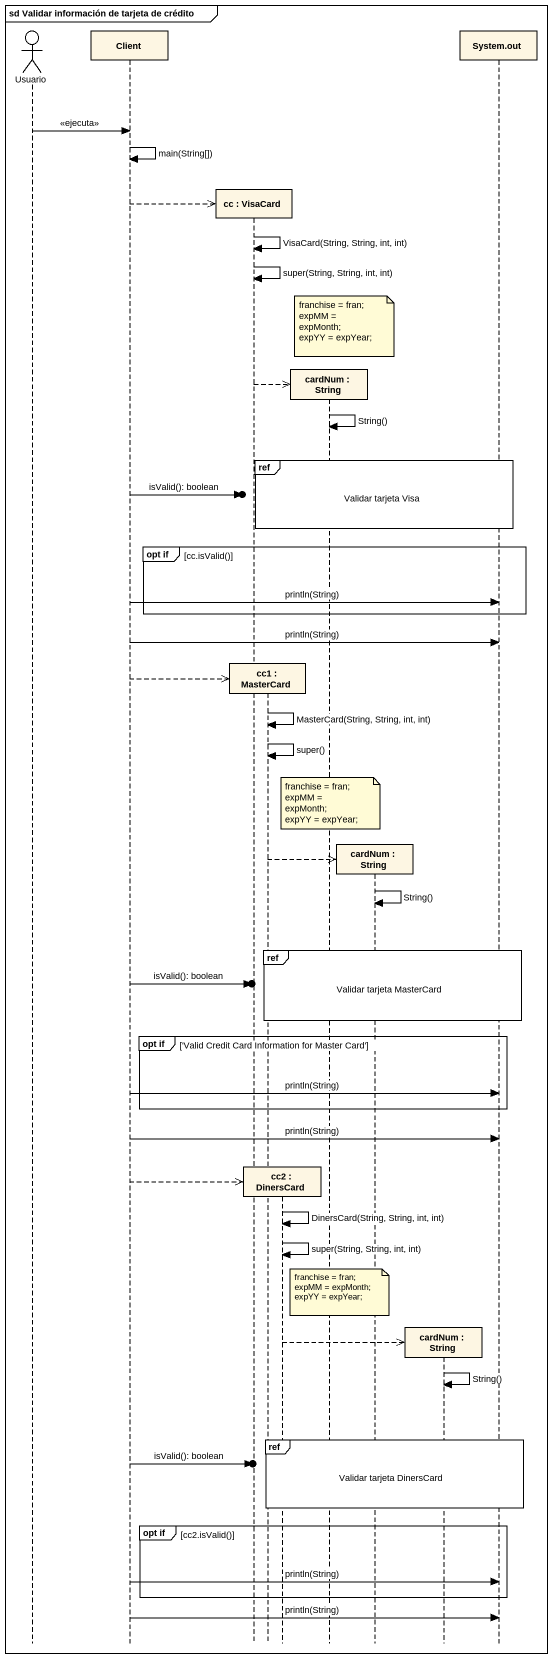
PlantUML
@startuml
mainframe sd Validar información de tarjeta de crédito
hide footbox
actor Usuario
participant Client
participant "cc : VisaCard" as cc
participant "cc1 : MasterCard" as cc1
participant "cc2 : DinersCard" as cc2
participant "cardNum : String" as cardNum
participant "cardNum : String" as cardNum_2
participant "cardNum : String" as cardNum_3
participant "System.out" as System_out

Usuario -> Client : <<ejecuta>>
Client -> Client : main(String[])
Client -->> cc **
cc -> cc : VisaCard(String, String, int, int)
cc -> cc : super(String, String, int, int)
note over cardNum
  franchise = fran;
  expMM = expMonth;
  expYY = expYear;
end note
cc -->> cardNum **
cardNum -> cardNum : String()
ref over cc1, cc2, cardNum, cardNum_2, cardNum_3, System_out : Validar tarjeta Visa
Client ->o] : isValid(): boolean
group opt if [cc.isValid()]
  Client -> System_out : println(String)
end
Client -> System_out : println(String)
Client -->> cc1 **
cc1 -> cc1 : MasterCard(String, String, int, int)
cc1 -> cc1 : super()
note over cardNum
  franchise = fran;
  expMM = expMonth;
  expYY = expYear;
end note
cc1 -->> cardNum_2 **
cardNum_2 -> cardNum_2 : String()
ref over cc1, cc2, cardNum, cardNum_2, cardNum_3, System_out : Validar tarjeta MasterCard
Client ->o] : isValid(): boolean
group opt if ['Valid Credit Card Information for Master Card']
  Client -> System_out : println(String)
end
Client -> System_out : println(String)
Client -->> cc2 **
cc2 -> cc2 : DinersCard(String, String, int, int)
cc2 -> cc2 : super(String, String, int, int)
note over cardNum
  franchise = fran;
  expMM = expMonth;
  expYY = expYear;
end note
cc2 -->> cardNum_3 **
cardNum_3 -> cardNum_3 : String()
ref over cc1, cc2, cardNum, cardNum_2, cardNum_3, System_out : Validar tarjeta DinersCard
Client ->o] : isValid(): boolean
group opt if [cc2.isValid()]
  Client -> System_out : println(String)
end
Client -> System_out : println(String)
@enduml
